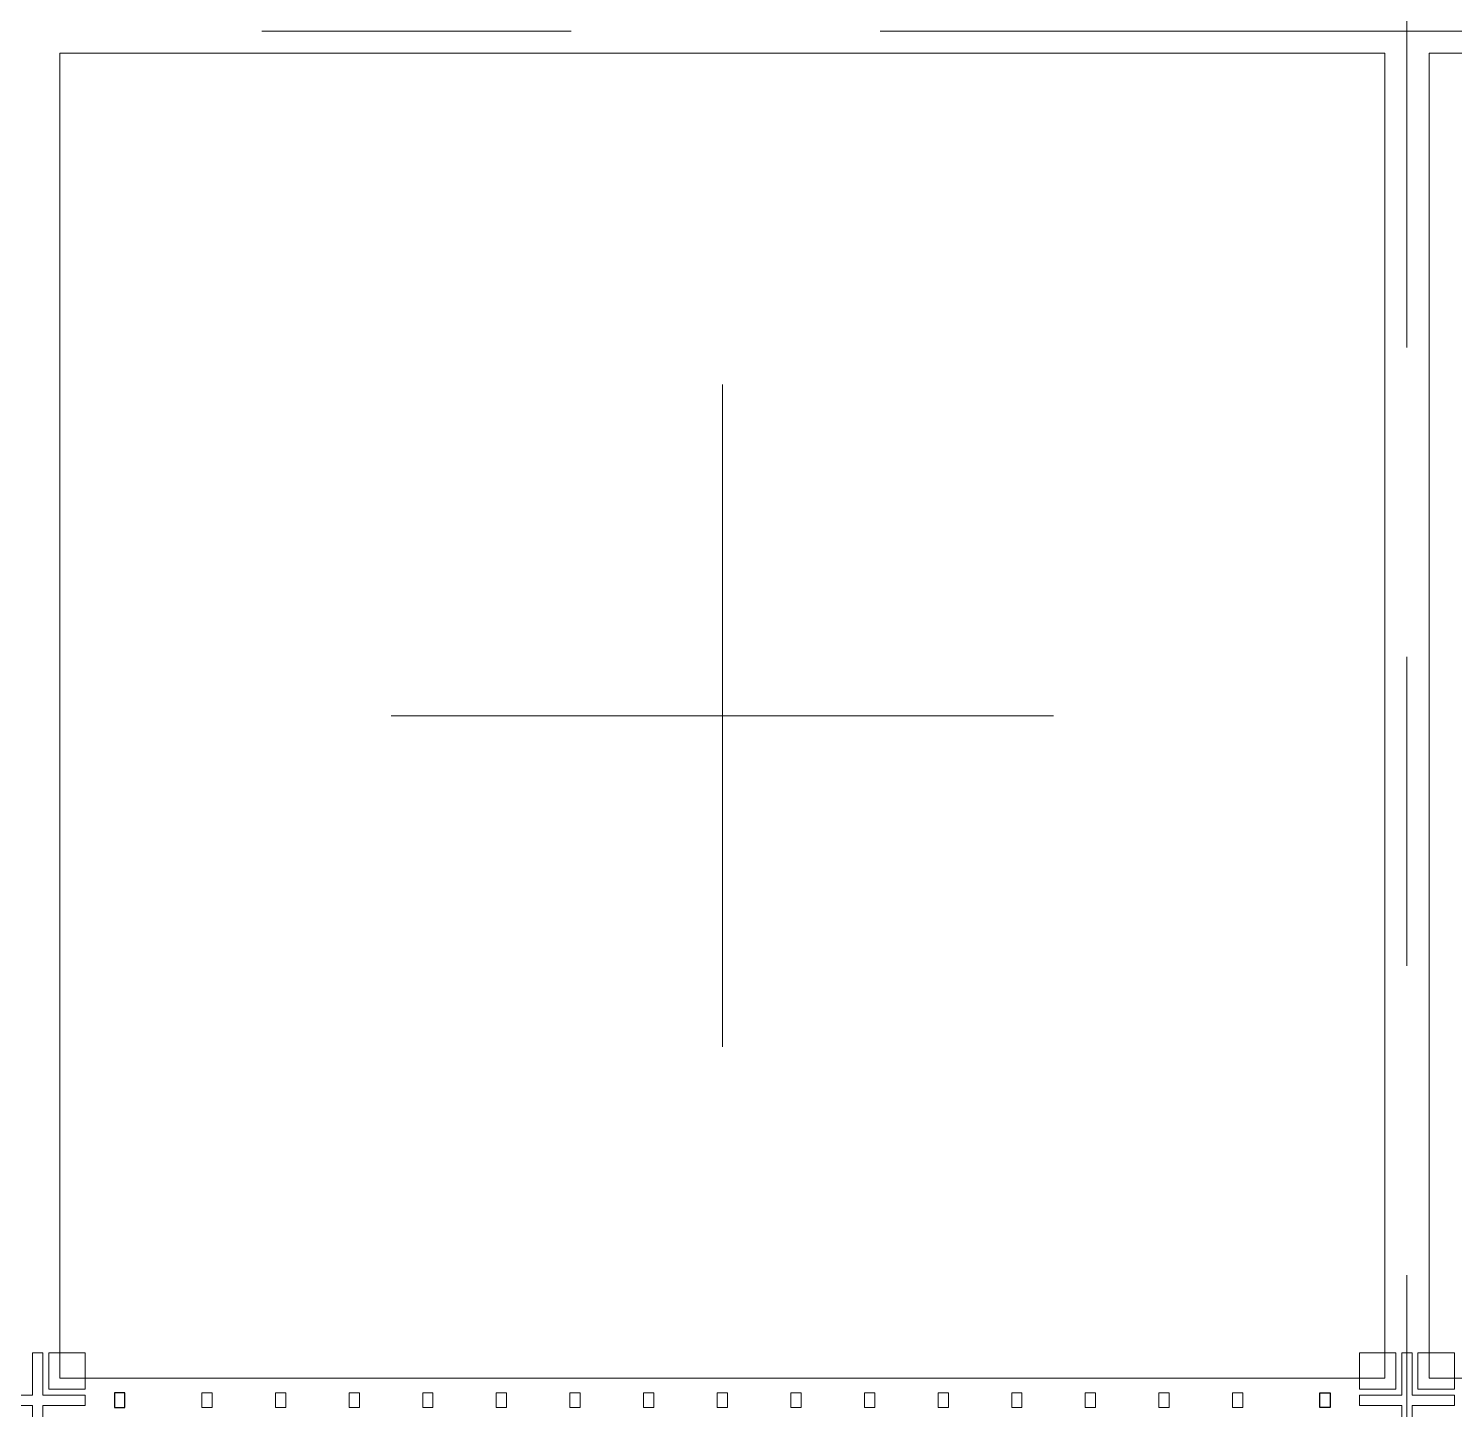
# Model space of a CAD drawing. Extents: x 0.5 to 10.25, y 0.33 to 6.92.
# Drawn here: x 2.1037 to 2.588, y 4.2439 to 4.7129 of the extents above; entities that cross this region are included whole.
import ezdxf

# ---------------------------------------------------------------- set-up
doc = ezdxf.new("R2010")
doc.units = 0
doc.header["$LTSCALE"] = 0.006
doc.header["$MEASUREMENT"] = 0
doc.linetypes.add('CENTER', pattern=[2, 1.25, -0.25, 0.25, -0.25])
doc.linetypes.add('HIDDEN', pattern=[0.375, 0.25, -0.125])
doc.layers.get('0').update_dxf_attribs({"linetype": 'CONTINUOUS'})
doc.layers.add('1D', color=7, linetype='CONTINUOUS')
doc.layers.add('3D', color=7, linetype='CONTINUOUS')

msp = doc.modelspace()

# ---------------------------------------------------------------- linework, layer by layer
at = {"color": 0, "lineweight": 13}
for p, q in [((2.105039, 4.26317), (2.108584, 4.26317)), ((2.570039, 4.26317), (2.573584, 4.26317))]:
    msp.add_line(p, q, dxfattribs=at)
for points in [[(2.110562, 4.26317), (2.122937, 4.26317), (2.122937, 4.250795), (2.110562, 4.250795)], [(2.568062, 4.26317), (2.555687, 4.26317), (2.555687, 4.250795), (2.568062, 4.250795)], [(2.575562, 4.26317), (2.587937, 4.26317), (2.587937, 4.250795), (2.575562, 4.250795)]]:
    msp.add_lwpolyline(points, close=True, dxfattribs=at)
at = {"layer": '1D', "linetype": 'CENTER', "lineweight": 13, "ltscale": 70}
for p, q in [((2.571812, 2.924545), (2.571812, 6.424545)), ((1.552935, 4.712045), (3.801817, 4.712045)), ((2.579312, 4.254545), (2.579312, 4.704545)), ((2.579312, 4.704545), (3.029312, 4.704545)), ((3.029312, 4.254545), (2.579312, 4.254545))]:
    msp.add_line(p, q, dxfattribs=at)
at = {"layer": '1D', "linetype": 'CENTER', "lineweight": 13, "ltscale": 40}
for p, q in [((2.339312, 4.367045), (2.339312, 4.592045)), ((2.451812, 4.479545), (2.226812, 4.479545))]:
    msp.add_line(p, q, dxfattribs=at)
at = {"layer": '1D', "linetype": 'CENTER', "lineweight": 13, "ltscale": 70}
msp.add_lwpolyline([(2.564312, 4.254545), (2.114312, 4.254545), (2.114312, 4.704545), (2.564312, 4.704545)], close=True, dxfattribs=at)
at = {"layer": '1D'}
for points in [[(2.132914, 4.249545), (2.132914, 4.244545), (2.136414, 4.244545), (2.136414, 4.249545)], [(2.545709, 4.249545), (2.545709, 4.244545), (2.542209, 4.244545), (2.542209, 4.249545)]]:
    msp.add_lwpolyline(points, close=True, dxfattribs=at)
at = {"layer": '1D', "color": 0, "lineweight": 13}
for points in [[(2.16254, 4.249545), (2.16254, 4.244545), (2.16604, 4.244545), (2.16604, 4.249545)], [(2.18754, 4.249545), (2.18754, 4.244545), (2.19104, 4.244545), (2.19104, 4.249545)], [(2.21254, 4.249545), (2.21254, 4.244545), (2.21604, 4.244545), (2.21604, 4.249545)], [(2.23754, 4.249545), (2.23754, 4.244545), (2.24104, 4.244545), (2.24104, 4.249545)], [(2.26254, 4.249545), (2.26254, 4.244545), (2.26604, 4.244545), (2.26604, 4.249545)], [(2.28754, 4.249545), (2.28754, 4.244545), (2.29104, 4.244545), (2.29104, 4.249545)], [(2.31254, 4.249545), (2.31254, 4.244545), (2.31604, 4.244545), (2.31604, 4.249545)], [(2.341072, 4.249554), (2.341075, 4.244554), (2.337575, 4.244552), (2.337572, 4.249552)], [(2.366084, 4.249545), (2.366084, 4.244545), (2.362584, 4.244545), (2.362584, 4.249545)], [(2.391084, 4.249545), (2.391084, 4.244545), (2.387584, 4.244545), (2.387584, 4.249545)], [(2.416084, 4.249545), (2.416084, 4.244545), (2.412584, 4.244545), (2.412584, 4.249545)], [(2.441084, 4.249545), (2.441084, 4.244545), (2.437584, 4.244545), (2.437584, 4.249545)], [(2.466084, 4.249545), (2.466084, 4.244545), (2.462584, 4.244545), (2.462584, 4.249545)], [(2.491084, 4.249545), (2.491084, 4.244545), (2.487584, 4.244545), (2.487584, 4.249545)], [(2.516084, 4.249545), (2.516084, 4.244545), (2.512584, 4.244545), (2.512584, 4.249545)]]:
    msp.add_lwpolyline(points, close=True, dxfattribs=at)
at = {"layer": '3D', "color": 0, "linetype": 'HIDDEN', "lineweight": 13, "ltscale": 10}
for points in [[(2.105039, 4.26317), (2.105039, 4.248795), (2.090687, 4.248795), (2.090687, 4.245295), (2.105039, 4.245295), (2.105039, 4.23092), (2.106834, 4.23092), (2.108584, 4.23092), (2.108584, 4.245295), (2.122937, 4.245295), (2.122937, 4.248795), (2.108584, 4.248795), (2.108584, 4.26317)], [(2.570039, 4.26317), (2.570039, 4.248795), (2.555687, 4.248795), (2.555687, 4.245295), (2.570039, 4.245295), (2.570039, 4.23092), (2.571834, 4.23092), (2.573584, 4.23092), (2.573584, 4.245295), (2.587937, 4.245295), (2.587937, 4.248795), (2.573584, 4.248795), (2.573584, 4.26317)]]:
    msp.add_lwpolyline(points, dxfattribs=at)

doc.saveas('drawing.dxf')
